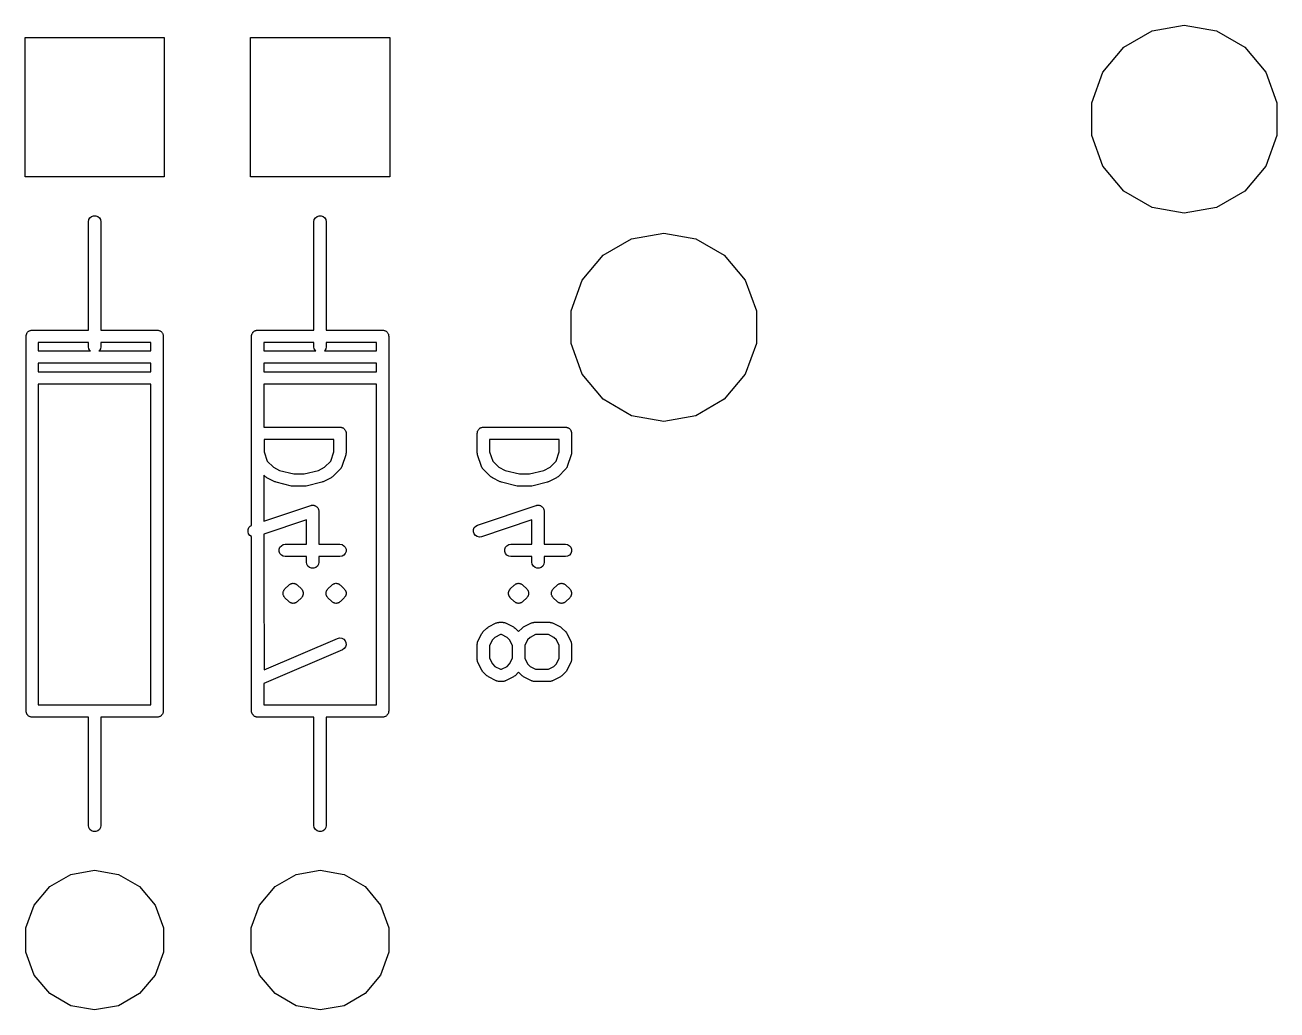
# Model space of a CAD drawing. Extents: x 17 to 274, y -105 to -6.
# Drawn here: x 162.4 to 177.67, y -27.79 to -15.77 of the extents above; entities that cross this region are included whole.
import ezdxf

# ---------------------------------------------------------------- set-up
doc = ezdxf.new("R2010")
doc.units = 0
doc.header["$MEASUREMENT"] = 0
doc.layers.add('BLACK', color=7, linetype='CONTINUOUS')

msp = doc.modelspace()

# ---------------------------------------------------------------- linework, layer by layer
at = {"layer": 'Black'}
for p, q in [((175.802, -16.0411), (176.148, -15.8418)), ((176.148, -15.8418), (176.54, -15.7726)), ((176.54, -15.7726), (176.932, -15.8418)), ((176.932, -15.8418), (177.278, -16.0411)), ((162.398, -17.6251), (162.398, -15.9259)), ((162.398, -15.9259), (164.097, -15.9259)), ((164.097, -15.9259), (164.097, -17.6251)), ((165.148, -17.6251), (165.148, -15.9259)), ((165.148, -15.9259), (166.847, -15.9259)), ((166.847, -15.9259), (166.847, -17.6251)), ((175.546, -16.3463), (175.802, -16.0411)), ((177.278, -16.0411), (177.534, -16.3463)), ((175.41, -16.7208), (175.546, -16.3463)), ((177.534, -16.3463), (177.67, -16.7208)), ((175.41, -17.1192), (175.41, -16.7208)), ((177.67, -16.7208), (177.67, -17.1192)), ((175.546, -17.4937), (175.41, -17.1192)), ((177.67, -17.1192), (177.534, -17.4937)), ((175.802, -17.7989), (175.546, -17.4937)), ((177.534, -17.4937), (177.278, -17.7989)), ((164.097, -17.6251), (162.398, -17.6251)), ((166.847, -17.6251), (165.148, -17.6251)), ((176.148, -17.9982), (175.802, -17.7989)), ((177.278, -17.7989), (176.932, -17.9982)), ((176.54, -18.0674), (176.148, -17.9982)), ((176.932, -17.9982), (176.54, -18.0674)), ((163.172, -18.1725), (163.177, -18.1469)), ((163.172, -19.4945), (163.172, -18.1725)), ((163.177, -18.1469), (163.19, -18.1243)), ((163.19, -18.1243), (163.21, -18.1076)), ((163.21, -18.1076), (163.234, -18.0987)), ((163.234, -18.0987), (163.26, -18.0987)), ((163.26, -18.0987), (163.285, -18.1076)), ((163.285, -18.1076), (163.305, -18.1243)), ((163.305, -18.1243), (163.318, -18.1469)), ((163.318, -18.1469), (163.322, -18.1725)), ((163.322, -18.1725), (163.322, -19.4945)), ((165.922, -18.1725), (165.927, -18.1469)), ((165.922, -19.4945), (165.922, -18.1725)), ((165.927, -18.1469), (165.94, -18.1243)), ((165.94, -18.1243), (165.96, -18.1076)), ((165.96, -18.1076), (165.984, -18.0987)), ((165.984, -18.0987), (166.01, -18.0987)), ((166.01, -18.0987), (166.035, -18.1076)), ((166.035, -18.1076), (166.055, -18.1243)), ((166.055, -18.1243), (166.068, -18.1469)), ((166.068, -18.1469), (166.072, -18.1725)), ((166.072, -18.1725), (166.072, -19.4945)), ((169.798, -18.3818), (170.19, -18.3126)), ((170.19, -18.3126), (170.582, -18.3818)), ((169.452, -18.5811), (169.798, -18.3818)), ((170.582, -18.3818), (170.928, -18.5811)), ((169.196, -18.8863), (169.452, -18.5811)), ((170.928, -18.5811), (171.184, -18.8863)), ((169.06, -19.2608), (169.196, -18.8863)), ((171.184, -18.8863), (171.32, -19.2608)), ((169.06, -19.6592), (169.06, -19.2608)), ((171.32, -19.2608), (171.32, -19.6592)), ((162.414, -19.5503), (162.415, -19.5439)), ((162.415, -19.5439), (162.418, -19.5382)), ((162.418, -19.5382), (162.421, -19.532)), ((162.421, -19.532), (162.425, -19.527)), ((162.425, -19.527), (162.428, -19.5213)), ((162.428, -19.5213), (162.433, -19.5171)), ((162.433, -19.5171), (162.437, -19.5121)), ((162.437, -19.5121), (162.443, -19.5088)), ((162.443, -19.5088), (162.448, -19.5046)), ((162.448, -19.5046), (162.454, -19.5023)), ((162.454, -19.5023), (162.46, -19.499)), ((162.46, -19.499), (162.466, -19.4979)), ((162.466, -19.4979), (162.472, -19.4957)), ((162.472, -19.4957), (162.479, -19.4957)), ((162.479, -19.4957), (162.485, -19.4945)), ((162.485, -19.4945), (163.172, -19.4945)), ((163.322, -19.4945), (164.009, -19.4945)), ((164.009, -19.4945), (164.016, -19.4957)), ((164.016, -19.4957), (164.022, -19.4957)), ((164.022, -19.4957), (164.029, -19.4979)), ((164.029, -19.4979), (164.035, -19.499)), ((164.035, -19.499), (164.041, -19.5023)), ((164.041, -19.5023), (164.047, -19.5046)), ((164.047, -19.5046), (164.052, -19.5088)), ((164.052, -19.5088), (164.058, -19.5121)), ((164.058, -19.5121), (164.062, -19.5171)), ((164.062, -19.5171), (164.067, -19.5213)), ((164.067, -19.5213), (164.07, -19.527)), ((164.07, -19.527), (164.074, -19.532)), ((164.074, -19.532), (164.077, -19.5382)), ((164.077, -19.5382), (164.08, -19.5439)), ((164.08, -19.5439), (164.081, -19.5503)), ((165.164, -19.5503), (165.165, -19.5439)), ((165.165, -19.5439), (165.168, -19.5382)), ((165.168, -19.5382), (165.171, -19.532)), ((165.171, -19.532), (165.175, -19.527)), ((165.175, -19.527), (165.178, -19.5213)), ((165.178, -19.5213), (165.183, -19.5171)), ((165.183, -19.5171), (165.187, -19.5121)), ((165.187, -19.5121), (165.193, -19.5088)), ((165.193, -19.5088), (165.198, -19.5046)), ((165.198, -19.5046), (165.204, -19.5023)), ((165.204, -19.5023), (165.21, -19.499)), ((165.21, -19.499), (165.216, -19.4979)), ((165.216, -19.4979), (165.222, -19.4957)), ((165.222, -19.4957), (165.229, -19.4957)), ((165.229, -19.4957), (165.235, -19.4945)), ((165.235, -19.4945), (165.922, -19.4945)), ((166.072, -19.4945), (166.759, -19.4945)), ((166.759, -19.4945), (166.766, -19.4957)), ((166.766, -19.4957), (166.772, -19.4957)), ((166.772, -19.4957), (166.779, -19.4979)), ((166.779, -19.4979), (166.785, -19.499)), ((166.785, -19.499), (166.791, -19.5023)), ((166.791, -19.5023), (166.797, -19.5046)), ((166.797, -19.5046), (166.802, -19.5088)), ((166.802, -19.5088), (166.808, -19.5121)), ((166.808, -19.5121), (166.812, -19.5171)), ((166.812, -19.5171), (166.817, -19.5213)), ((166.817, -19.5213), (166.82, -19.527)), ((166.82, -19.527), (166.824, -19.532)), ((166.824, -19.532), (166.827, -19.5382)), ((166.827, -19.5382), (166.83, -19.5439)), ((166.83, -19.5439), (166.831, -19.5503)), ((162.41, -19.5695), (162.412, -19.5631)), ((162.41, -24.1415), (162.41, -19.5695)), ((162.412, -19.5565), (162.414, -19.5503)), ((162.412, -19.5631), (162.412, -19.5565)), ((162.56, -19.6445), (162.56, -19.7485)), ((163.172, -19.6445), (162.56, -19.6445)), ((163.172, -19.6965), (163.172, -19.6445)), ((163.177, -19.7222), (163.172, -19.6965)), ((163.322, -19.6965), (163.318, -19.7222)), ((163.322, -19.6445), (163.322, -19.6965)), ((163.934, -19.6445), (163.322, -19.6445)), ((163.934, -19.7485), (163.934, -19.6445)), ((164.081, -19.5503), (164.083, -19.5565)), ((164.083, -19.5565), (164.083, -19.5631)), ((164.083, -19.5631), (164.084, -19.5695)), ((164.084, -19.5695), (164.084, -24.1415)), ((165.16, -19.5695), (165.162, -19.5631)), ((165.16, -21.8768), (165.16, -19.5695)), ((165.162, -19.5565), (165.164, -19.5503)), ((165.162, -19.5631), (165.162, -19.5565)), ((165.31, -19.6445), (165.31, -19.7485)), ((165.922, -19.6445), (165.31, -19.6445)), ((165.922, -19.6965), (165.922, -19.6445)), ((165.927, -19.7222), (165.922, -19.6965)), ((166.072, -19.6965), (166.068, -19.7222)), ((166.072, -19.6445), (166.072, -19.6965)), ((166.684, -19.6445), (166.072, -19.6445)), ((166.684, -19.7485), (166.684, -19.6445)), ((166.831, -19.5503), (166.833, -19.5565)), ((166.833, -19.5565), (166.833, -19.5631)), ((166.833, -19.5631), (166.834, -19.5695)), ((166.834, -19.5695), (166.834, -24.1415)), ((169.196, -20.0337), (169.06, -19.6592)), ((171.32, -19.6592), (171.184, -20.0337)), ((162.56, -19.7485), (163.195, -19.7485)), ((163.19, -19.7447), (163.177, -19.7222)), ((163.195, -19.7485), (163.19, -19.7447)), ((163.305, -19.7447), (163.3, -19.7485)), ((163.3, -19.7485), (163.934, -19.7485)), ((163.318, -19.7222), (163.305, -19.7447)), ((165.31, -19.7485), (165.945, -19.7485)), ((165.94, -19.7447), (165.927, -19.7222)), ((165.945, -19.7485), (165.94, -19.7447)), ((166.055, -19.7447), (166.05, -19.7485)), ((166.05, -19.7485), (166.684, -19.7485)), ((166.068, -19.7222), (166.055, -19.7447)), ((162.56, -19.8985), (162.56, -20.0025)), ((163.934, -19.8985), (162.56, -19.8985)), ((162.56, -20.0025), (163.934, -20.0025)), ((163.934, -20.0025), (163.934, -19.8985)), ((165.31, -19.8985), (165.31, -20.0025)), ((166.684, -19.8985), (165.31, -19.8985)), ((165.31, -20.0025), (166.684, -20.0025)), ((166.684, -20.0025), (166.684, -19.8985)), ((162.56, -20.1525), (162.56, -24.0665)), ((163.934, -20.1525), (162.56, -20.1525)), ((163.934, -24.0665), (163.934, -20.1525)), ((165.31, -20.1525), (165.31, -20.6781)), ((166.684, -20.1525), (165.31, -20.1525)), ((166.684, -24.0665), (166.684, -20.1525)), ((169.452, -20.3389), (169.196, -20.0337)), ((171.184, -20.0337), (170.928, -20.3389)), ((169.798, -20.5382), (169.452, -20.3389)), ((170.928, -20.3389), (170.582, -20.5382)), ((170.19, -20.6074), (169.798, -20.5382)), ((170.582, -20.5382), (170.19, -20.6074)), ((165.31, -20.6781), (166.24, -20.6781)), ((166.24, -20.6781), (166.246, -20.6793)), ((166.246, -20.6793), (166.253, -20.6793)), ((166.253, -20.6793), (166.259, -20.6815)), ((166.259, -20.6815), (166.265, -20.6827)), ((166.265, -20.6827), (166.271, -20.6859)), ((166.271, -20.6859), (166.277, -20.6882)), ((166.277, -20.6882), (166.282, -20.6924)), ((166.282, -20.6924), (166.288, -20.6957)), ((166.288, -20.6957), (166.292, -20.7007)), ((166.292, -20.7007), (166.297, -20.7049)), ((166.297, -20.7049), (166.301, -20.7106)), ((166.301, -20.7106), (166.305, -20.7156)), ((166.305, -20.7156), (166.307, -20.7218)), ((166.307, -20.7218), (166.31, -20.7275)), ((166.31, -20.7275), (166.311, -20.7339)), ((166.311, -20.7339), (166.314, -20.7401)), ((166.314, -20.7401), (166.314, -20.7467)), ((166.314, -20.7467), (166.315, -20.7531)), ((166.315, -20.7531), (166.315, -20.9912)), ((167.915, -20.7531), (167.916, -20.7467)), ((167.915, -20.9912), (167.915, -20.7531)), ((167.916, -20.7401), (167.918, -20.7339)), ((167.916, -20.7467), (167.916, -20.7401)), ((167.918, -20.7339), (167.919, -20.7275)), ((167.919, -20.7275), (167.923, -20.7218)), ((167.923, -20.7218), (167.925, -20.7156)), ((167.925, -20.7156), (167.929, -20.7106)), ((167.929, -20.7106), (167.932, -20.7049)), ((167.932, -20.7049), (167.937, -20.7007)), ((167.937, -20.7007), (167.942, -20.6957)), ((167.942, -20.6957), (167.947, -20.6924)), ((167.947, -20.6924), (167.952, -20.6882)), ((167.952, -20.6882), (167.959, -20.6859)), ((167.959, -20.6859), (167.964, -20.6827)), ((167.964, -20.6827), (167.971, -20.6815)), ((167.971, -20.6815), (167.977, -20.6793)), ((167.977, -20.6793), (167.983, -20.6793)), ((167.983, -20.6793), (167.99, -20.6781)), ((167.99, -20.6781), (168.99, -20.6781)), ((168.99, -20.6781), (168.996, -20.6793)), ((168.996, -20.6793), (169.003, -20.6793)), ((169.003, -20.6793), (169.009, -20.6815)), ((169.009, -20.6815), (169.015, -20.6827)), ((169.015, -20.6827), (169.021, -20.6859)), ((169.021, -20.6859), (169.027, -20.6882)), ((169.027, -20.6882), (169.032, -20.6924)), ((169.032, -20.6924), (169.038, -20.6957)), ((169.038, -20.6957), (169.042, -20.7007)), ((169.042, -20.7007), (169.047, -20.7049)), ((169.047, -20.7049), (169.051, -20.7106)), ((169.051, -20.7106), (169.055, -20.7156)), ((169.055, -20.7156), (169.057, -20.7218)), ((169.057, -20.7218), (169.06, -20.7275)), ((169.06, -20.7275), (169.061, -20.7339)), ((169.061, -20.7339), (169.064, -20.7401)), ((169.064, -20.7401), (169.064, -20.7467)), ((169.064, -20.7467), (169.065, -20.7531)), ((169.065, -20.7531), (169.065, -20.9912)), ((165.315, -20.8281), (165.315, -20.9791)), ((166.165, -20.8281), (165.315, -20.8281)), ((166.165, -20.9791), (166.165, -20.8281)), ((168.065, -20.8281), (168.065, -20.9791)), ((168.915, -20.8281), (168.065, -20.8281)), ((168.915, -20.9791), (168.915, -20.8281)), ((165.315, -20.9791), (165.353, -21.0936)), ((166.127, -21.0936), (166.165, -20.9791)), ((166.311, -21.015), (166.263, -21.1578)), ((166.313, -21.0031), (166.311, -21.015)), ((166.315, -20.9912), (166.313, -21.0031)), ((167.917, -21.0031), (167.915, -20.9912)), ((167.919, -21.015), (167.917, -21.0031)), ((167.966, -21.1578), (167.919, -21.015)), ((168.065, -20.9791), (168.103, -21.0936)), ((168.877, -21.0936), (168.915, -20.9791)), ((169.061, -21.015), (169.013, -21.1578)), ((169.063, -21.0031), (169.061, -21.015)), ((169.065, -20.9912), (169.063, -21.0031)), ((165.353, -21.0936), (165.427, -21.1677)), ((165.427, -21.1677), (165.504, -21.2062)), ((165.504, -21.2062), (165.678, -21.2496)), ((165.802, -21.2496), (165.976, -21.2062)), ((165.976, -21.2062), (166.053, -21.1677)), ((166.053, -21.1677), (166.127, -21.0936)), ((166.245, -21.1871), (166.15, -21.2824)), ((166.248, -21.1836), (166.245, -21.1871)), ((166.251, -21.1807), (166.248, -21.1836)), ((166.255, -21.173), (166.251, -21.1807)), ((166.26, -21.1658), (166.255, -21.173)), ((166.261, -21.1616), (166.26, -21.1658)), ((166.263, -21.1578), (166.261, -21.1616)), ((167.968, -21.1616), (167.966, -21.1578)), ((167.969, -21.1658), (167.968, -21.1616)), ((167.975, -21.173), (167.969, -21.1658)), ((167.979, -21.1807), (167.975, -21.173)), ((167.982, -21.1836), (167.979, -21.1807)), ((167.984, -21.1871), (167.982, -21.1836)), ((168.08, -21.2824), (167.984, -21.1871)), ((168.103, -21.0936), (168.177, -21.1677)), ((168.177, -21.1677), (168.254, -21.2062)), ((168.254, -21.2062), (168.428, -21.2496)), ((168.552, -21.2496), (168.726, -21.2062)), ((168.726, -21.2062), (168.803, -21.1677)), ((168.803, -21.1677), (168.877, -21.0936)), ((168.995, -21.1871), (168.9, -21.2824)), ((168.998, -21.1836), (168.995, -21.1871)), ((169.001, -21.1807), (168.998, -21.1836)), ((169.005, -21.173), (169.001, -21.1807)), ((169.01, -21.1658), (169.005, -21.173)), ((169.011, -21.1616), (169.01, -21.1658)), ((169.013, -21.1578), (169.011, -21.1616)), ((165.33, -21.2824), (165.31, -21.2632)), ((165.31, -21.2632), (165.31, -21.8251)), ((165.34, -21.2893), (165.33, -21.2824)), ((165.349, -21.2964), (165.34, -21.2893)), ((165.444, -21.344), (165.349, -21.2964)), ((165.452, -21.3464), (165.444, -21.344)), ((165.46, -21.3497), (165.452, -21.3464)), ((165.65, -21.3973), (165.46, -21.3497)), ((165.678, -21.2496), (165.802, -21.2496)), ((166.02, -21.3497), (165.829, -21.3973)), ((166.027, -21.3464), (166.02, -21.3497)), ((166.035, -21.344), (166.027, -21.3464)), ((166.131, -21.2964), (166.035, -21.344)), ((166.14, -21.2892), (166.131, -21.2964)), ((166.15, -21.2824), (166.14, -21.2892)), ((168.09, -21.2893), (168.08, -21.2824)), ((168.099, -21.2964), (168.09, -21.2893)), ((168.194, -21.344), (168.099, -21.2964)), ((168.202, -21.3464), (168.194, -21.344)), ((168.21, -21.3497), (168.202, -21.3464)), ((168.4, -21.3973), (168.21, -21.3497)), ((168.428, -21.2496), (168.552, -21.2496)), ((168.77, -21.3497), (168.579, -21.3973)), ((168.777, -21.3464), (168.77, -21.3497)), ((168.785, -21.344), (168.777, -21.3464)), ((168.881, -21.2964), (168.785, -21.344)), ((168.89, -21.2892), (168.881, -21.2964)), ((168.9, -21.2824), (168.89, -21.2892)), ((165.659, -21.398), (165.65, -21.3973)), ((165.668, -21.3996), (165.659, -21.398)), ((165.811, -21.3996), (165.668, -21.3996)), ((165.82, -21.398), (165.811, -21.3996)), ((165.829, -21.3973), (165.82, -21.398)), ((168.409, -21.398), (168.4, -21.3973)), ((168.418, -21.3996), (168.409, -21.398)), ((168.561, -21.3996), (168.418, -21.3996)), ((168.57, -21.398), (168.561, -21.3996)), ((168.579, -21.3973), (168.57, -21.398)), ((165.31, -21.8251), (165.883, -21.6344)), ((165.883, -21.6344), (165.888, -21.6336)), ((165.888, -21.6336), (165.893, -21.6317)), ((165.893, -21.6317), (165.901, -21.6317)), ((165.901, -21.6317), (165.909, -21.6305)), ((165.909, -21.6305), (165.914, -21.6317)), ((165.914, -21.6317), (165.92, -21.6317)), ((165.92, -21.6317), (165.927, -21.6343)), ((165.927, -21.6343), (165.934, -21.6358)), ((165.934, -21.6358), (165.939, -21.6387)), ((165.939, -21.6387), (165.944, -21.6406)), ((165.944, -21.6406), (165.95, -21.6454)), ((165.95, -21.6454), (165.956, -21.6494)), ((165.956, -21.6494), (165.96, -21.6537)), ((165.96, -21.6537), (165.964, -21.6573)), ((165.964, -21.6573), (165.968, -21.6639)), ((165.968, -21.6639), (165.972, -21.6698)), ((165.972, -21.6698), (165.974, -21.6751)), ((165.974, -21.6751), (165.977, -21.6799)), ((165.977, -21.6799), (165.978, -21.6873)), ((167.919, -21.8725), (168.633, -21.6344)), ((168.633, -21.6344), (168.638, -21.6336)), ((168.638, -21.6336), (168.643, -21.6317)), ((168.643, -21.6317), (168.651, -21.6317)), ((168.651, -21.6317), (168.659, -21.6305)), ((168.659, -21.6305), (168.664, -21.6317)), ((168.664, -21.6317), (168.67, -21.6317)), ((168.67, -21.6317), (168.677, -21.6343)), ((168.677, -21.6343), (168.684, -21.6358)), ((168.684, -21.6358), (168.689, -21.6387)), ((168.689, -21.6387), (168.694, -21.6406)), ((168.694, -21.6406), (168.7, -21.6454)), ((168.7, -21.6454), (168.706, -21.6494)), ((168.706, -21.6494), (168.71, -21.6537)), ((168.71, -21.6537), (168.714, -21.6573)), ((168.714, -21.6573), (168.718, -21.6639)), ((168.718, -21.6639), (168.722, -21.6698)), ((168.722, -21.6698), (168.724, -21.6751)), ((168.724, -21.6751), (168.727, -21.6799)), ((168.727, -21.6799), (168.728, -21.6873)), ((165.832, -21.8096), (165.31, -21.9833)), ((165.832, -22.1067), (165.832, -21.8096)), ((165.978, -21.6873), (165.981, -21.6945)), ((165.981, -21.6945), (165.981, -21.7001)), ((165.981, -21.7001), (165.982, -21.7055)), ((165.982, -21.7055), (165.982, -22.1067)), ((168.582, -21.8096), (167.966, -22.0148)), ((168.582, -22.1067), (168.582, -21.8096)), ((168.728, -21.6873), (168.731, -21.6945)), ((168.731, -21.6945), (168.731, -21.7001)), ((168.731, -21.7001), (168.732, -21.7055)), ((168.732, -21.7055), (168.732, -22.1067)), ((165.118, -21.9546), (165.119, -21.9286)), ((165.126, -21.9793), (165.118, -21.9546)), ((165.119, -21.9286), (165.128, -21.9044)), ((165.142, -21.9997), (165.126, -21.9793)), ((165.128, -21.9044), (165.146, -21.8849)), ((165.146, -21.8849), (165.16, -21.8768)), ((165.31, -21.9833), (165.31, -23.0616)), ((167.868, -21.9546), (167.869, -21.9286)), ((167.876, -21.9793), (167.868, -21.9546)), ((167.869, -21.9286), (167.878, -21.9044)), ((167.892, -21.9997), (167.876, -21.9793)), ((167.878, -21.9044), (167.896, -21.8849)), ((167.896, -21.8849), (167.919, -21.8725)), ((165.16, -22.0108), (165.142, -21.9997)), ((165.16, -24.1415), (165.16, -22.0108)), ((165.499, -22.1687), (165.508, -22.1442)), ((165.508, -22.1442), (165.525, -22.1243)), ((165.525, -22.1243), (165.548, -22.1112)), ((165.548, -22.1112), (165.573, -22.1067)), ((165.573, -22.1067), (165.832, -22.1067)), ((165.982, -22.1067), (166.24, -22.1067)), ((166.24, -22.1067), (166.265, -22.1112)), ((166.265, -22.1112), (166.288, -22.1243)), ((166.288, -22.1243), (166.305, -22.1442)), ((166.305, -22.1442), (166.314, -22.1687)), ((167.915, -22.0134), (167.892, -21.9997)), ((167.94, -22.0186), (167.915, -22.0134)), ((167.966, -22.0148), (167.94, -22.0186)), ((168.249, -22.1687), (168.258, -22.1442)), ((168.258, -22.1442), (168.275, -22.1243)), ((168.275, -22.1243), (168.298, -22.1112)), ((168.298, -22.1112), (168.323, -22.1067)), ((168.323, -22.1067), (168.582, -22.1067)), ((168.732, -22.1067), (168.99, -22.1067)), ((168.99, -22.1067), (169.015, -22.1112)), ((169.015, -22.1112), (169.038, -22.1243)), ((169.038, -22.1243), (169.055, -22.1442)), ((169.055, -22.1442), (169.064, -22.1687)), ((165.499, -22.1947), (165.499, -22.1687)), ((165.508, -22.2192), (165.499, -22.1947)), ((165.525, -22.2392), (165.508, -22.2192)), ((165.548, -22.2522), (165.525, -22.2392)), ((165.573, -22.2567), (165.548, -22.2522)), ((165.832, -22.2567), (165.573, -22.2567)), ((165.832, -22.3246), (165.832, -22.2567)), ((166.24, -22.2567), (165.982, -22.2567)), ((165.982, -22.2567), (165.982, -22.3246)), ((166.265, -22.2522), (166.24, -22.2567)), ((166.288, -22.2392), (166.265, -22.2522)), ((166.305, -22.2192), (166.288, -22.2392)), ((166.314, -22.1947), (166.305, -22.2192)), ((166.314, -22.1687), (166.314, -22.1947)), ((168.249, -22.1947), (168.249, -22.1687)), ((168.258, -22.2192), (168.249, -22.1947)), ((168.275, -22.2392), (168.258, -22.2192)), ((168.298, -22.2522), (168.275, -22.2392)), ((168.323, -22.2567), (168.298, -22.2522)), ((168.582, -22.2567), (168.323, -22.2567)), ((168.582, -22.3246), (168.582, -22.2567)), ((168.99, -22.2567), (168.732, -22.2567)), ((168.732, -22.2567), (168.732, -22.3246)), ((169.015, -22.2522), (168.99, -22.2567)), ((169.038, -22.2392), (169.015, -22.2522)), ((169.055, -22.2192), (169.038, -22.2392)), ((169.064, -22.1947), (169.055, -22.2192)), ((169.064, -22.1687), (169.064, -22.1947)), ((165.836, -22.3502), (165.832, -22.3246)), ((165.849, -22.3728), (165.836, -22.3502)), ((165.869, -22.3895), (165.849, -22.3728)), ((165.893, -22.3984), (165.869, -22.3895)), ((165.92, -22.3984), (165.893, -22.3984)), ((165.944, -22.3895), (165.92, -22.3984)), ((165.964, -22.3728), (165.944, -22.3895)), ((165.977, -22.3502), (165.964, -22.3728)), ((165.982, -22.3246), (165.977, -22.3502)), ((168.586, -22.3502), (168.582, -22.3246)), ((168.599, -22.3728), (168.586, -22.3502)), ((168.619, -22.3895), (168.599, -22.3728)), ((168.643, -22.3984), (168.619, -22.3895)), ((168.67, -22.3984), (168.643, -22.3984)), ((168.694, -22.3895), (168.67, -22.3984)), ((168.714, -22.3728), (168.694, -22.3895)), ((168.727, -22.3502), (168.714, -22.3728)), ((168.732, -22.3246), (168.727, -22.3502)), ((165.615, -22.6049), (165.621, -22.6011)), ((165.621, -22.6011), (165.625, -22.5965)), ((165.625, -22.5965), (165.631, -22.5937)), ((165.631, -22.5937), (165.637, -22.5899)), ((165.637, -22.5899), (165.643, -22.5882)), ((165.643, -22.5882), (165.649, -22.5855)), ((165.649, -22.5855), (165.656, -22.5849)), ((165.656, -22.5849), (165.662, -22.5832)), ((165.662, -22.5832), (165.668, -22.5838)), ((165.668, -22.5838), (165.675, -22.5832)), ((165.675, -22.5832), (165.681, -22.5849)), ((165.681, -22.5849), (165.688, -22.5855)), ((165.688, -22.5855), (165.694, -22.5882)), ((165.694, -22.5882), (165.7, -22.5899)), ((165.7, -22.5899), (165.705, -22.5937)), ((165.705, -22.5937), (165.711, -22.5965)), ((165.711, -22.5965), (165.716, -22.6011)), ((165.716, -22.6011), (165.721, -22.6049)), ((166.139, -22.6049), (166.145, -22.6011)), ((166.145, -22.6011), (166.149, -22.5965)), ((166.149, -22.5965), (166.155, -22.5937)), ((166.155, -22.5937), (166.161, -22.5899)), ((166.161, -22.5899), (166.167, -22.5882)), ((166.167, -22.5882), (166.173, -22.5855)), ((166.173, -22.5855), (166.179, -22.5849)), ((166.179, -22.5849), (166.186, -22.5832)), ((166.186, -22.5832), (166.192, -22.5838)), ((166.192, -22.5838), (166.199, -22.5832)), ((166.199, -22.5832), (166.205, -22.5849)), ((166.205, -22.5849), (166.212, -22.5855)), ((166.212, -22.5855), (166.218, -22.5882)), ((166.218, -22.5882), (166.224, -22.5899)), ((166.224, -22.5899), (166.229, -22.5937)), ((166.229, -22.5937), (166.235, -22.5965)), ((166.235, -22.5965), (166.24, -22.6011)), ((166.24, -22.6011), (166.245, -22.6049)), ((168.365, -22.6049), (168.371, -22.6011)), ((168.371, -22.6011), (168.375, -22.5965)), ((168.375, -22.5965), (168.381, -22.5937)), ((168.381, -22.5937), (168.387, -22.5899)), ((168.387, -22.5899), (168.393, -22.5882)), ((168.393, -22.5882), (168.399, -22.5855)), ((168.399, -22.5855), (168.406, -22.5849)), ((168.406, -22.5849), (168.412, -22.5832)), ((168.412, -22.5832), (168.418, -22.5838)), ((168.418, -22.5838), (168.425, -22.5832)), ((168.425, -22.5832), (168.431, -22.5849)), ((168.431, -22.5849), (168.438, -22.5855)), ((168.438, -22.5855), (168.444, -22.5882)), ((168.444, -22.5882), (168.45, -22.5899)), ((168.45, -22.5899), (168.455, -22.5937)), ((168.455, -22.5937), (168.461, -22.5965)), ((168.461, -22.5965), (168.466, -22.6011)), ((168.466, -22.6011), (168.471, -22.6049)), ((168.889, -22.6049), (168.895, -22.6011)), ((168.895, -22.6011), (168.899, -22.5965)), ((168.899, -22.5965), (168.905, -22.5937)), ((168.905, -22.5937), (168.911, -22.5899)), ((168.911, -22.5899), (168.917, -22.5882)), ((168.917, -22.5882), (168.923, -22.5855)), ((168.923, -22.5855), (168.929, -22.5849)), ((168.929, -22.5849), (168.936, -22.5832)), ((168.936, -22.5832), (168.942, -22.5838)), ((168.942, -22.5838), (168.949, -22.5832)), ((168.949, -22.5832), (168.955, -22.5849)), ((168.955, -22.5849), (168.962, -22.5855)), ((168.962, -22.5855), (168.968, -22.5882)), ((168.968, -22.5882), (168.974, -22.5899)), ((168.974, -22.5899), (168.979, -22.5937)), ((168.979, -22.5937), (168.985, -22.5965)), ((168.985, -22.5965), (168.99, -22.6011)), ((168.99, -22.6011), (168.995, -22.6049)), ((165.546, -22.699), (165.547, -22.6958)), ((165.547, -22.7055), (165.546, -22.699)), ((165.546, -22.7121), (165.547, -22.7055)), ((165.547, -22.7152), (165.546, -22.7121)), ((165.547, -22.6925), (165.548, -22.6894)), ((165.547, -22.6958), (165.547, -22.6925)), ((165.547, -22.7185), (165.547, -22.7152)), ((165.548, -22.7216), (165.547, -22.7185)), ((165.548, -22.6861), (165.551, -22.6802)), ((165.548, -22.6894), (165.548, -22.6861)), ((165.548, -22.7249), (165.548, -22.7216)), ((165.551, -22.7309), (165.548, -22.7249)), ((165.551, -22.6802), (165.553, -22.6738)), ((165.553, -22.7372), (165.551, -22.7309)), ((165.553, -22.6738), (165.555, -22.6711)), ((165.555, -22.7399), (165.553, -22.7372)), ((165.555, -22.6711), (165.556, -22.668)), ((165.556, -22.743), (165.555, -22.7399)), ((165.556, -22.668), (165.558, -22.6655)), ((165.558, -22.7455), (165.556, -22.743)), ((165.558, -22.6655), (165.559, -22.6625)), ((165.559, -22.7485), (165.558, -22.7455)), ((165.559, -22.6625), (165.564, -22.6579)), ((165.564, -22.7532), (165.559, -22.7485)), ((165.564, -22.6579), (165.568, -22.6525)), ((165.568, -22.7586), (165.564, -22.7532)), ((165.568, -22.6525), (165.615, -22.6049)), ((165.721, -22.6049), (165.769, -22.6525)), ((165.769, -22.6525), (165.773, -22.6579)), ((165.773, -22.7532), (165.769, -22.7586)), ((165.773, -22.6579), (165.777, -22.6625)), ((165.777, -22.7485), (165.773, -22.7532)), ((165.777, -22.6625), (165.779, -22.6655)), ((165.779, -22.7455), (165.777, -22.7485)), ((165.779, -22.6655), (165.781, -22.668)), ((165.781, -22.743), (165.779, -22.7455)), ((165.781, -22.668), (165.782, -22.6711)), ((165.782, -22.7399), (165.781, -22.743)), ((165.782, -22.6711), (165.784, -22.6738)), ((165.784, -22.7372), (165.782, -22.7399)), ((165.784, -22.6738), (165.786, -22.6802)), ((165.786, -22.7309), (165.784, -22.7372)), ((165.786, -22.6802), (165.788, -22.6861)), ((165.788, -22.7249), (165.786, -22.7309)), ((165.788, -22.6861), (165.789, -22.6894)), ((165.789, -22.7216), (165.788, -22.7249)), ((165.789, -22.6894), (165.79, -22.6925)), ((165.79, -22.7185), (165.789, -22.7216)), ((165.79, -22.6925), (165.79, -22.6958)), ((165.79, -22.6958), (165.791, -22.699)), ((165.791, -22.699), (165.79, -22.7055)), ((165.79, -22.7055), (165.791, -22.7121)), ((165.791, -22.7121), (165.79, -22.7152)), ((165.79, -22.7152), (165.79, -22.7185)), ((166.07, -22.699), (166.071, -22.6958)), ((166.07, -22.7055), (166.07, -22.699)), ((166.07, -22.7121), (166.07, -22.7055)), ((166.071, -22.7152), (166.07, -22.7121)), ((166.071, -22.6925), (166.072, -22.6894)), ((166.071, -22.6958), (166.071, -22.6925)), ((166.071, -22.7185), (166.071, -22.7152)), ((166.072, -22.7216), (166.071, -22.7185)), ((166.072, -22.6861), (166.075, -22.6802)), ((166.072, -22.6894), (166.072, -22.6861)), ((166.072, -22.7249), (166.072, -22.7216)), ((166.075, -22.7309), (166.072, -22.7249)), ((166.075, -22.6802), (166.077, -22.6738)), ((166.077, -22.7372), (166.075, -22.7309)), ((166.077, -22.6738), (166.079, -22.6711)), ((166.079, -22.7399), (166.077, -22.7372)), ((166.079, -22.6711), (166.08, -22.668)), ((166.08, -22.743), (166.079, -22.7399)), ((166.08, -22.668), (166.082, -22.6655)), ((166.082, -22.7455), (166.08, -22.743)), ((166.082, -22.6655), (166.083, -22.6625)), ((166.083, -22.7485), (166.082, -22.7455)), ((166.083, -22.6625), (166.088, -22.6579)), ((166.088, -22.7532), (166.083, -22.7485)), ((166.088, -22.6579), (166.092, -22.6525)), ((166.092, -22.7586), (166.088, -22.7532)), ((166.092, -22.6525), (166.139, -22.6049)), ((166.245, -22.6049), (166.293, -22.6525)), ((166.293, -22.6525), (166.297, -22.6579)), ((166.297, -22.7532), (166.293, -22.7586)), ((166.297, -22.6579), (166.301, -22.6625)), ((166.301, -22.7485), (166.297, -22.7532)), ((166.301, -22.6625), (166.303, -22.6655)), ((166.303, -22.7455), (166.301, -22.7485)), ((166.303, -22.6655), (166.305, -22.668)), ((166.305, -22.743), (166.303, -22.7455)), ((166.305, -22.668), (166.306, -22.6711)), ((166.306, -22.7399), (166.305, -22.743)), ((166.306, -22.6711), (166.308, -22.6738)), ((166.308, -22.7372), (166.306, -22.7399)), ((166.308, -22.6738), (166.31, -22.6802)), ((166.31, -22.7309), (166.308, -22.7372)), ((166.31, -22.6802), (166.312, -22.6861)), ((166.312, -22.7249), (166.31, -22.7309)), ((166.312, -22.6861), (166.313, -22.6894)), ((166.313, -22.7216), (166.312, -22.7249)), ((166.313, -22.6894), (166.314, -22.6925)), ((166.314, -22.7185), (166.313, -22.7216)), ((166.314, -22.6925), (166.314, -22.6958)), ((166.314, -22.6958), (166.315, -22.699)), ((166.315, -22.699), (166.314, -22.7055)), ((166.314, -22.7055), (166.315, -22.7121)), ((166.315, -22.7121), (166.314, -22.7152)), ((166.314, -22.7152), (166.314, -22.7185)), ((168.296, -22.699), (168.297, -22.6958)), ((168.297, -22.7055), (168.296, -22.699)), ((168.296, -22.7121), (168.297, -22.7055)), ((168.297, -22.7152), (168.296, -22.7121)), ((168.297, -22.6925), (168.298, -22.6894)), ((168.297, -22.6958), (168.297, -22.6925)), ((168.297, -22.7185), (168.297, -22.7152)), ((168.298, -22.7216), (168.297, -22.7185)), ((168.298, -22.6861), (168.301, -22.6802)), ((168.298, -22.6894), (168.298, -22.6861)), ((168.298, -22.7249), (168.298, -22.7216)), ((168.301, -22.7309), (168.298, -22.7249)), ((168.301, -22.6802), (168.303, -22.6738)), ((168.303, -22.7372), (168.301, -22.7309)), ((168.303, -22.6738), (168.305, -22.6711)), ((168.305, -22.7399), (168.303, -22.7372)), ((168.305, -22.6711), (168.306, -22.668)), ((168.306, -22.743), (168.305, -22.7399)), ((168.306, -22.668), (168.308, -22.6655)), ((168.308, -22.7455), (168.306, -22.743)), ((168.308, -22.6655), (168.309, -22.6625)), ((168.309, -22.7485), (168.308, -22.7455)), ((168.309, -22.6625), (168.314, -22.6579)), ((168.314, -22.7532), (168.309, -22.7485)), ((168.314, -22.6579), (168.318, -22.6525)), ((168.318, -22.7586), (168.314, -22.7532)), ((168.318, -22.6525), (168.365, -22.6049)), ((168.471, -22.6049), (168.519, -22.6525)), ((168.519, -22.6525), (168.523, -22.6579)), ((168.523, -22.7532), (168.519, -22.7586)), ((168.523, -22.6579), (168.527, -22.6625)), ((168.527, -22.7485), (168.523, -22.7532)), ((168.527, -22.6625), (168.529, -22.6655)), ((168.529, -22.7455), (168.527, -22.7485)), ((168.529, -22.6655), (168.531, -22.668)), ((168.531, -22.743), (168.529, -22.7455)), ((168.531, -22.668), (168.532, -22.6711)), ((168.532, -22.7399), (168.531, -22.743)), ((168.532, -22.6711), (168.534, -22.6738)), ((168.534, -22.7372), (168.532, -22.7399)), ((168.534, -22.6738), (168.536, -22.6802)), ((168.536, -22.7309), (168.534, -22.7372)), ((168.536, -22.6802), (168.538, -22.6861)), ((168.538, -22.7249), (168.536, -22.7309)), ((168.538, -22.6861), (168.539, -22.6894)), ((168.539, -22.7216), (168.538, -22.7249)), ((168.539, -22.6894), (168.54, -22.6925)), ((168.54, -22.7185), (168.539, -22.7216)), ((168.54, -22.6925), (168.54, -22.6958)), ((168.54, -22.6958), (168.541, -22.699)), ((168.541, -22.699), (168.54, -22.7055)), ((168.54, -22.7055), (168.541, -22.7121)), ((168.541, -22.7121), (168.54, -22.7152)), ((168.54, -22.7152), (168.54, -22.7185)), ((168.82, -22.699), (168.821, -22.6958)), ((168.82, -22.7055), (168.82, -22.699)), ((168.82, -22.7121), (168.82, -22.7055)), ((168.821, -22.7152), (168.82, -22.7121)), ((168.821, -22.6925), (168.822, -22.6894)), ((168.821, -22.6958), (168.821, -22.6925)), ((168.821, -22.7185), (168.821, -22.7152)), ((168.822, -22.7216), (168.821, -22.7185)), ((168.822, -22.6861), (168.825, -22.6802)), ((168.822, -22.6894), (168.822, -22.6861)), ((168.822, -22.7249), (168.822, -22.7216)), ((168.825, -22.7309), (168.822, -22.7249)), ((168.825, -22.6802), (168.827, -22.6738)), ((168.827, -22.7372), (168.825, -22.7309)), ((168.827, -22.6738), (168.829, -22.6711)), ((168.829, -22.7399), (168.827, -22.7372)), ((168.829, -22.6711), (168.83, -22.668)), ((168.83, -22.743), (168.829, -22.7399)), ((168.83, -22.668), (168.832, -22.6655)), ((168.832, -22.7455), (168.83, -22.743)), ((168.832, -22.6655), (168.833, -22.6625)), ((168.833, -22.7485), (168.832, -22.7455)), ((168.833, -22.6625), (168.838, -22.6579)), ((168.838, -22.7532), (168.833, -22.7485)), ((168.838, -22.6579), (168.842, -22.6525)), ((168.842, -22.7586), (168.838, -22.7532)), ((168.842, -22.6525), (168.889, -22.6049)), ((168.995, -22.6049), (169.043, -22.6525)), ((169.043, -22.6525), (169.047, -22.6579)), ((169.047, -22.7532), (169.043, -22.7586)), ((169.047, -22.6579), (169.051, -22.6625)), ((169.051, -22.7485), (169.047, -22.7532)), ((169.051, -22.6625), (169.053, -22.6655)), ((169.053, -22.7455), (169.051, -22.7485)), ((169.053, -22.6655), (169.055, -22.668)), ((169.055, -22.743), (169.053, -22.7455)), ((169.055, -22.668), (169.056, -22.6711)), ((169.056, -22.7399), (169.055, -22.743)), ((169.056, -22.6711), (169.058, -22.6738)), ((169.058, -22.7372), (169.056, -22.7399)), ((169.058, -22.6738), (169.06, -22.6802)), ((169.06, -22.7309), (169.058, -22.7372)), ((169.06, -22.6802), (169.062, -22.6861)), ((169.062, -22.7249), (169.06, -22.7309)), ((169.062, -22.6861), (169.063, -22.6894)), ((169.063, -22.7216), (169.062, -22.7249)), ((169.063, -22.6894), (169.064, -22.6925)), ((169.064, -22.7185), (169.063, -22.7216)), ((169.064, -22.6925), (169.064, -22.6958)), ((169.064, -22.6958), (169.065, -22.699)), ((169.065, -22.699), (169.064, -22.7055)), ((169.064, -22.7055), (169.065, -22.7121)), ((169.065, -22.7121), (169.064, -22.7152)), ((169.064, -22.7152), (169.064, -22.7185)), ((165.615, -22.8062), (165.568, -22.7586)), ((165.621, -22.8099), (165.615, -22.8062)), ((165.625, -22.8146), (165.621, -22.8099)), ((165.631, -22.8173), (165.625, -22.8146)), ((165.637, -22.8211), (165.631, -22.8173)), ((165.643, -22.8228), (165.637, -22.8211)), ((165.649, -22.8256), (165.643, -22.8228)), ((165.656, -22.8262), (165.649, -22.8256)), ((165.662, -22.8279), (165.656, -22.8262)), ((165.668, -22.8273), (165.662, -22.8279)), ((165.675, -22.8279), (165.668, -22.8273)), ((165.681, -22.8262), (165.675, -22.8279)), ((165.688, -22.8256), (165.681, -22.8262)), ((165.694, -22.8228), (165.688, -22.8256)), ((165.7, -22.8211), (165.694, -22.8228)), ((165.705, -22.8173), (165.7, -22.8211)), ((165.711, -22.8146), (165.705, -22.8173)), ((165.716, -22.8099), (165.711, -22.8146)), ((165.721, -22.8062), (165.716, -22.8099)), ((165.769, -22.7586), (165.721, -22.8062)), ((166.139, -22.8062), (166.092, -22.7586)), ((166.145, -22.8099), (166.139, -22.8062)), ((166.149, -22.8146), (166.145, -22.8099)), ((166.155, -22.8173), (166.149, -22.8146)), ((166.161, -22.8211), (166.155, -22.8173)), ((166.167, -22.8228), (166.161, -22.8211)), ((166.173, -22.8256), (166.167, -22.8228)), ((166.179, -22.8262), (166.173, -22.8256)), ((166.186, -22.8279), (166.179, -22.8262)), ((166.192, -22.8273), (166.186, -22.8279)), ((166.199, -22.8279), (166.192, -22.8273)), ((166.205, -22.8262), (166.199, -22.8279)), ((166.212, -22.8256), (166.205, -22.8262)), ((166.218, -22.8228), (166.212, -22.8256)), ((166.224, -22.8211), (166.218, -22.8228)), ((166.229, -22.8173), (166.224, -22.8211)), ((166.235, -22.8146), (166.229, -22.8173)), ((166.24, -22.8099), (166.235, -22.8146)), ((166.245, -22.8062), (166.24, -22.8099)), ((166.293, -22.7586), (166.245, -22.8062)), ((168.365, -22.8062), (168.318, -22.7586)), ((168.371, -22.8099), (168.365, -22.8062)), ((168.375, -22.8146), (168.371, -22.8099)), ((168.381, -22.8173), (168.375, -22.8146)), ((168.387, -22.8211), (168.381, -22.8173)), ((168.393, -22.8228), (168.387, -22.8211)), ((168.399, -22.8256), (168.393, -22.8228)), ((168.406, -22.8262), (168.399, -22.8256)), ((168.412, -22.8279), (168.406, -22.8262)), ((168.418, -22.8273), (168.412, -22.8279)), ((168.425, -22.8279), (168.418, -22.8273)), ((168.431, -22.8262), (168.425, -22.8279)), ((168.438, -22.8256), (168.431, -22.8262)), ((168.444, -22.8228), (168.438, -22.8256)), ((168.45, -22.8211), (168.444, -22.8228)), ((168.455, -22.8173), (168.45, -22.8211)), ((168.461, -22.8146), (168.455, -22.8173)), ((168.466, -22.8099), (168.461, -22.8146)), ((168.471, -22.8062), (168.466, -22.8099)), ((168.519, -22.7586), (168.471, -22.8062)), ((168.889, -22.8062), (168.842, -22.7586)), ((168.895, -22.8099), (168.889, -22.8062)), ((168.899, -22.8146), (168.895, -22.8099)), ((168.905, -22.8173), (168.899, -22.8146)), ((168.911, -22.8211), (168.905, -22.8173)), ((168.917, -22.8228), (168.911, -22.8211)), ((168.923, -22.8256), (168.917, -22.8228)), ((168.929, -22.8262), (168.923, -22.8256)), ((168.936, -22.8279), (168.929, -22.8262)), ((168.942, -22.8273), (168.936, -22.8279)), ((168.949, -22.8279), (168.942, -22.8273)), ((168.955, -22.8262), (168.949, -22.8279)), ((168.962, -22.8256), (168.955, -22.8262)), ((168.968, -22.8228), (168.962, -22.8256)), ((168.974, -22.8211), (168.968, -22.8228)), ((168.979, -22.8173), (168.974, -22.8211)), ((168.985, -22.8146), (168.979, -22.8173)), ((168.99, -22.8099), (168.985, -22.8146)), ((168.995, -22.8062), (168.99, -22.8099)), ((169.043, -22.7586), (168.995, -22.8062)), ((168.163, -23.0621), (168.172, -23.0596)), ((168.172, -23.0596), (168.176, -23.0598)), ((168.176, -23.0598), (168.18, -23.0591)), ((168.18, -23.0591), (168.228, -23.0591)), ((168.228, -23.0591), (168.232, -23.0598)), ((168.232, -23.0598), (168.237, -23.0596)), ((168.237, -23.0596), (168.245, -23.0621)), ((168.592, -23.0621), (168.6, -23.0596)), ((168.6, -23.0596), (168.605, -23.0598)), ((168.605, -23.0598), (168.609, -23.0591)), ((168.609, -23.0591), (168.799, -23.0591)), ((168.799, -23.0591), (168.804, -23.0598)), ((168.804, -23.0598), (168.808, -23.0596)), ((168.808, -23.0596), (168.816, -23.0621)), ((165.31, -23.0616), (165.315, -23.0865)), ((165.315, -23.0865), (165.315, -23.6394)), ((167.923, -23.291), (167.97, -23.1958)), ((167.97, -23.1958), (167.978, -23.1861)), ((167.978, -23.1861), (167.984, -23.1763)), ((167.984, -23.1763), (168.032, -23.1287)), ((168.032, -23.1287), (168.042, -23.1218)), ((168.042, -23.1218), (168.052, -23.1146)), ((168.052, -23.1146), (168.147, -23.067)), ((168.198, -23.2091), (168.13, -23.2433)), ((168.147, -23.067), (168.151, -23.0658)), ((168.151, -23.0658), (168.155, -23.0636)), ((168.155, -23.0636), (168.163, -23.0621)), ((168.21, -23.2091), (168.198, -23.2091)), ((168.279, -23.2433), (168.21, -23.2091)), ((168.245, -23.0621), (168.254, -23.0636)), ((168.254, -23.0636), (168.257, -23.0658)), ((168.257, -23.0658), (168.261, -23.067)), ((168.261, -23.067), (168.357, -23.1146)), ((168.357, -23.1146), (168.366, -23.1218)), ((168.366, -23.1218), (168.376, -23.1287)), ((168.376, -23.1287), (168.418, -23.1709)), ((168.418, -23.1709), (168.461, -23.1287)), ((168.461, -23.1287), (168.47, -23.1218)), ((168.47, -23.1218), (168.48, -23.1146)), ((168.48, -23.1146), (168.575, -23.067)), ((168.627, -23.2091), (168.558, -23.2433)), ((168.575, -23.067), (168.579, -23.0658)), ((168.579, -23.0658), (168.583, -23.0636)), ((168.583, -23.0636), (168.592, -23.0621)), ((168.782, -23.2091), (168.627, -23.2091)), ((168.85, -23.2433), (168.782, -23.2091)), ((168.816, -23.0621), (168.825, -23.0636)), ((168.825, -23.0636), (168.829, -23.0658)), ((168.829, -23.0658), (168.833, -23.067)), ((168.833, -23.067), (168.928, -23.1146)), ((168.928, -23.1146), (168.938, -23.1218)), ((168.938, -23.1218), (168.948, -23.1287)), ((168.948, -23.1287), (168.995, -23.1763)), ((168.995, -23.1763), (169.002, -23.1861)), ((169.002, -23.1861), (169.009, -23.1958)), ((169.009, -23.1958), (169.057, -23.291)), ((165.315, -23.6394), (166.21, -23.2556)), ((166.21, -23.2556), (166.236, -23.2497)), ((166.236, -23.2497), (166.262, -23.2528)), ((166.262, -23.2528), (166.285, -23.2645)), ((166.285, -23.2645), (166.303, -23.2835)), ((166.307, -23.3584), (166.291, -23.3792)), ((166.303, -23.2835), (166.313, -23.3074)), ((166.314, -23.3334), (166.307, -23.3584)), ((166.313, -23.3074), (166.314, -23.3334)), ((167.915, -23.316), (167.918, -23.3076)), ((167.916, -23.3203), (167.915, -23.316)), ((167.915, -23.3246), (167.916, -23.3203)), ((167.915, -23.515), (167.915, -23.3246)), ((167.918, -23.3076), (167.919, -23.2989)), ((167.919, -23.2989), (167.922, -23.2952)), ((167.922, -23.2952), (167.923, -23.291)), ((168.099, -23.2738), (168.065, -23.3423)), ((168.065, -23.3423), (168.065, -23.4973)), ((168.13, -23.2433), (168.099, -23.2738)), ((168.309, -23.2738), (168.279, -23.2433)), ((168.343, -23.3423), (168.309, -23.2738)), ((168.343, -23.4973), (168.343, -23.3423)), ((168.528, -23.2738), (168.493, -23.3423)), ((168.493, -23.3423), (168.493, -23.4973)), ((168.558, -23.2433), (168.528, -23.2738)), ((168.881, -23.2738), (168.85, -23.2433)), ((168.915, -23.3423), (168.881, -23.2738)), ((168.915, -23.4973), (168.915, -23.3423)), ((169.057, -23.291), (169.058, -23.2952)), ((169.058, -23.2952), (169.06, -23.2989)), ((169.06, -23.2989), (169.062, -23.3076)), ((169.062, -23.3076), (169.064, -23.316)), ((169.064, -23.316), (169.064, -23.3203)), ((169.064, -23.3203), (169.065, -23.3246)), ((169.065, -23.3246), (169.065, -23.515)), ((166.269, -23.3935), (165.31, -23.8045)), ((166.291, -23.3792), (166.269, -23.3935)), ((167.916, -23.5193), (167.915, -23.515)), ((168.065, -23.4973), (168.099, -23.5659)), ((168.309, -23.5659), (168.343, -23.4973)), ((168.493, -23.4973), (168.528, -23.5659)), ((168.881, -23.5659), (168.915, -23.4973)), ((169.065, -23.515), (169.064, -23.5193)), ((167.915, -23.5236), (167.916, -23.5193)), ((167.918, -23.532), (167.915, -23.5236)), ((167.919, -23.5407), (167.918, -23.532)), ((167.922, -23.5444), (167.919, -23.5407)), ((167.923, -23.5486), (167.922, -23.5444)), ((167.97, -23.6438), (167.923, -23.5486)), ((167.978, -23.6535), (167.97, -23.6438)), ((167.984, -23.6633), (167.978, -23.6535)), ((168.032, -23.7109), (167.984, -23.6633)), ((168.099, -23.5659), (168.13, -23.5963)), ((168.13, -23.5963), (168.198, -23.6305)), ((168.198, -23.6305), (168.21, -23.6305)), ((168.21, -23.6305), (168.279, -23.5963)), ((168.279, -23.5963), (168.309, -23.5659)), ((168.418, -23.6687), (168.376, -23.7109)), ((168.461, -23.7109), (168.418, -23.6687)), ((168.528, -23.5659), (168.558, -23.5963)), ((168.558, -23.5963), (168.627, -23.6305)), ((168.627, -23.6305), (168.782, -23.6305)), ((168.782, -23.6305), (168.85, -23.5963)), ((168.85, -23.5963), (168.881, -23.5659)), ((168.995, -23.6633), (168.948, -23.7109)), ((169.002, -23.6535), (168.995, -23.6633)), ((169.009, -23.6438), (169.002, -23.6535)), ((169.057, -23.5486), (169.009, -23.6438)), ((169.058, -23.5444), (169.057, -23.5486)), ((169.06, -23.5407), (169.058, -23.5444)), ((169.062, -23.532), (169.06, -23.5407)), ((169.064, -23.5236), (169.062, -23.532)), ((169.064, -23.5193), (169.064, -23.5236)), ((165.31, -23.8045), (165.31, -24.0665)), ((168.042, -23.7178), (168.032, -23.7109)), ((168.052, -23.725), (168.042, -23.7178)), ((168.147, -23.7726), (168.052, -23.725)), ((168.151, -23.7738), (168.147, -23.7726)), ((168.155, -23.776), (168.151, -23.7738)), ((168.163, -23.7775), (168.155, -23.776)), ((168.172, -23.78), (168.163, -23.7775)), ((168.176, -23.7798), (168.172, -23.78)), ((168.18, -23.7805), (168.176, -23.7798)), ((168.228, -23.7805), (168.18, -23.7805)), ((168.232, -23.7798), (168.228, -23.7805)), ((168.237, -23.78), (168.232, -23.7798)), ((168.245, -23.7775), (168.237, -23.78)), ((168.254, -23.776), (168.245, -23.7775)), ((168.257, -23.7738), (168.254, -23.776)), ((168.261, -23.7726), (168.257, -23.7738)), ((168.357, -23.725), (168.261, -23.7726)), ((168.366, -23.7178), (168.357, -23.725)), ((168.376, -23.7109), (168.366, -23.7178)), ((168.47, -23.7178), (168.461, -23.7109)), ((168.48, -23.725), (168.47, -23.7178)), ((168.575, -23.7726), (168.48, -23.725)), ((168.579, -23.7738), (168.575, -23.7726)), ((168.583, -23.776), (168.579, -23.7738)), ((168.592, -23.7775), (168.583, -23.776)), ((168.6, -23.78), (168.592, -23.7775)), ((168.605, -23.7798), (168.6, -23.78)), ((168.609, -23.7805), (168.605, -23.7798)), ((168.799, -23.7805), (168.609, -23.7805)), ((168.804, -23.7798), (168.799, -23.7805)), ((168.808, -23.78), (168.804, -23.7798)), ((168.816, -23.7775), (168.808, -23.78)), ((168.825, -23.776), (168.816, -23.7775)), ((168.829, -23.7738), (168.825, -23.776)), ((168.833, -23.7726), (168.829, -23.7738)), ((168.928, -23.725), (168.833, -23.7726)), ((168.938, -23.7178), (168.928, -23.725)), ((168.948, -23.7109), (168.938, -23.7178)), ((162.56, -24.0665), (163.934, -24.0665)), ((165.31, -24.0665), (166.684, -24.0665)), ((162.412, -24.148), (162.41, -24.1415)), ((162.412, -24.1545), (162.412, -24.148)), ((162.414, -24.1607), (162.412, -24.1545)), ((162.415, -24.1672), (162.414, -24.1607)), ((162.418, -24.1729), (162.415, -24.1672)), ((162.421, -24.179), (162.418, -24.1729)), ((162.425, -24.184), (162.421, -24.179)), ((162.428, -24.1897), (162.425, -24.184)), ((162.433, -24.1939), (162.428, -24.1897)), ((162.437, -24.199), (162.433, -24.1939)), ((162.443, -24.2023), (162.437, -24.199)), ((162.448, -24.2065), (162.443, -24.2023)), ((162.454, -24.2087), (162.448, -24.2065)), ((162.46, -24.212), (162.454, -24.2087)), ((162.466, -24.2131), (162.46, -24.212)), ((162.472, -24.2154), (162.466, -24.2131)), ((162.479, -24.2154), (162.472, -24.2154)), ((162.485, -24.2165), (162.479, -24.2154)), ((163.172, -24.2165), (162.485, -24.2165)), ((163.172, -25.5385), (163.172, -24.2165)), ((164.009, -24.2165), (163.322, -24.2165)), ((163.322, -24.2165), (163.322, -25.5385)), ((164.016, -24.2154), (164.009, -24.2165)), ((164.022, -24.2154), (164.016, -24.2154)), ((164.029, -24.2131), (164.022, -24.2154)), ((164.035, -24.212), (164.029, -24.2131)), ((164.041, -24.2087), (164.035, -24.212)), ((164.047, -24.2065), (164.041, -24.2087)), ((164.052, -24.2023), (164.047, -24.2065)), ((164.058, -24.199), (164.052, -24.2023)), ((164.062, -24.1939), (164.058, -24.199)), ((164.067, -24.1897), (164.062, -24.1939)), ((164.07, -24.184), (164.067, -24.1897)), ((164.074, -24.179), (164.07, -24.184)), ((164.077, -24.1729), (164.074, -24.179)), ((164.08, -24.1672), (164.077, -24.1729)), ((164.081, -24.1607), (164.08, -24.1672)), ((164.083, -24.1545), (164.081, -24.1607)), ((164.084, -24.1415), (164.083, -24.148)), ((164.083, -24.148), (164.083, -24.1545)), ((165.162, -24.148), (165.16, -24.1415)), ((165.162, -24.1545), (165.162, -24.148)), ((165.164, -24.1607), (165.162, -24.1545)), ((165.165, -24.1672), (165.164, -24.1607)), ((165.168, -24.1729), (165.165, -24.1672)), ((165.171, -24.179), (165.168, -24.1729)), ((165.175, -24.184), (165.171, -24.179)), ((165.178, -24.1897), (165.175, -24.184)), ((165.183, -24.1939), (165.178, -24.1897)), ((165.187, -24.199), (165.183, -24.1939)), ((165.193, -24.2023), (165.187, -24.199)), ((165.198, -24.2065), (165.193, -24.2023)), ((165.204, -24.2087), (165.198, -24.2065)), ((165.21, -24.212), (165.204, -24.2087)), ((165.216, -24.2131), (165.21, -24.212)), ((165.222, -24.2154), (165.216, -24.2131)), ((165.229, -24.2154), (165.222, -24.2154)), ((165.235, -24.2165), (165.229, -24.2154)), ((165.922, -24.2165), (165.235, -24.2165)), ((165.922, -25.5385), (165.922, -24.2165)), ((166.759, -24.2165), (166.072, -24.2165)), ((166.072, -24.2165), (166.072, -25.5385)), ((166.766, -24.2154), (166.759, -24.2165)), ((166.772, -24.2154), (166.766, -24.2154)), ((166.779, -24.2131), (166.772, -24.2154)), ((166.785, -24.212), (166.779, -24.2131)), ((166.791, -24.2087), (166.785, -24.212)), ((166.797, -24.2065), (166.791, -24.2087)), ((166.802, -24.2023), (166.797, -24.2065)), ((166.808, -24.199), (166.802, -24.2023)), ((166.812, -24.1939), (166.808, -24.199)), ((166.817, -24.1897), (166.812, -24.1939)), ((166.82, -24.184), (166.817, -24.1897)), ((166.824, -24.179), (166.82, -24.184)), ((166.827, -24.1729), (166.824, -24.179)), ((166.83, -24.1672), (166.827, -24.1729)), ((166.831, -24.1607), (166.83, -24.1672)), ((166.833, -24.1545), (166.831, -24.1607)), ((166.834, -24.1415), (166.833, -24.148)), ((166.833, -24.148), (166.833, -24.1545)), ((163.177, -25.5642), (163.172, -25.5385)), ((163.19, -25.5867), (163.177, -25.5642)), ((163.21, -25.6035), (163.19, -25.5867)), ((163.234, -25.6124), (163.21, -25.6035)), ((163.26, -25.6124), (163.234, -25.6124)), ((163.285, -25.6035), (163.26, -25.6124)), ((163.305, -25.5867), (163.285, -25.6035)), ((163.318, -25.5642), (163.305, -25.5867)), ((163.322, -25.5385), (163.318, -25.5642)), ((165.927, -25.5642), (165.922, -25.5385)), ((165.94, -25.5867), (165.927, -25.5642)), ((165.96, -25.6035), (165.94, -25.5867)), ((165.984, -25.6124), (165.96, -25.6035)), ((166.01, -25.6124), (165.984, -25.6124)), ((166.035, -25.6035), (166.01, -25.6124)), ((166.055, -25.5867), (166.035, -25.6035)), ((166.068, -25.5642), (166.055, -25.5867)), ((166.072, -25.5385), (166.068, -25.5642)), ((162.956, -26.1341), (163.247, -26.0826)), ((163.247, -26.0826), (163.539, -26.1341)), ((165.706, -26.1341), (165.997, -26.0826)), ((165.997, -26.0826), (166.289, -26.1341)), ((162.699, -26.2822), (162.956, -26.1341)), ((163.539, -26.1341), (163.796, -26.2822)), ((165.449, -26.2822), (165.706, -26.1341)), ((166.289, -26.1341), (166.546, -26.2822)), ((162.509, -26.5091), (162.699, -26.2822)), ((163.796, -26.2822), (163.986, -26.5091)), ((165.259, -26.5091), (165.449, -26.2822)), ((166.546, -26.2822), (166.736, -26.5091)), ((162.408, -26.7874), (162.509, -26.5091)), ((163.986, -26.5091), (164.087, -26.7874)), ((165.158, -26.7874), (165.259, -26.5091)), ((166.736, -26.5091), (166.837, -26.7874)), ((162.408, -27.0836), (162.408, -26.7874)), ((164.087, -26.7874), (164.087, -27.0836)), ((165.158, -27.0836), (165.158, -26.7874)), ((166.837, -26.7874), (166.837, -27.0836)), ((162.509, -27.362), (162.408, -27.0836)), ((164.087, -27.0836), (163.986, -27.362)), ((165.259, -27.362), (165.158, -27.0836)), ((166.837, -27.0836), (166.736, -27.362)), ((162.699, -27.5889), (162.509, -27.362)), ((163.986, -27.362), (163.796, -27.5889)), ((165.449, -27.5889), (165.259, -27.362)), ((166.736, -27.362), (166.546, -27.5889)), ((162.956, -27.737), (162.699, -27.5889)), ((163.796, -27.5889), (163.539, -27.737)), ((165.706, -27.737), (165.449, -27.5889)), ((166.546, -27.5889), (166.289, -27.737)), ((163.247, -27.7884), (162.956, -27.737)), ((163.539, -27.737), (163.247, -27.7884)), ((165.997, -27.7884), (165.706, -27.737)), ((166.289, -27.737), (165.997, -27.7884))]:
    msp.add_line(p, q, dxfattribs=at)

doc.saveas('drawing.dxf')
